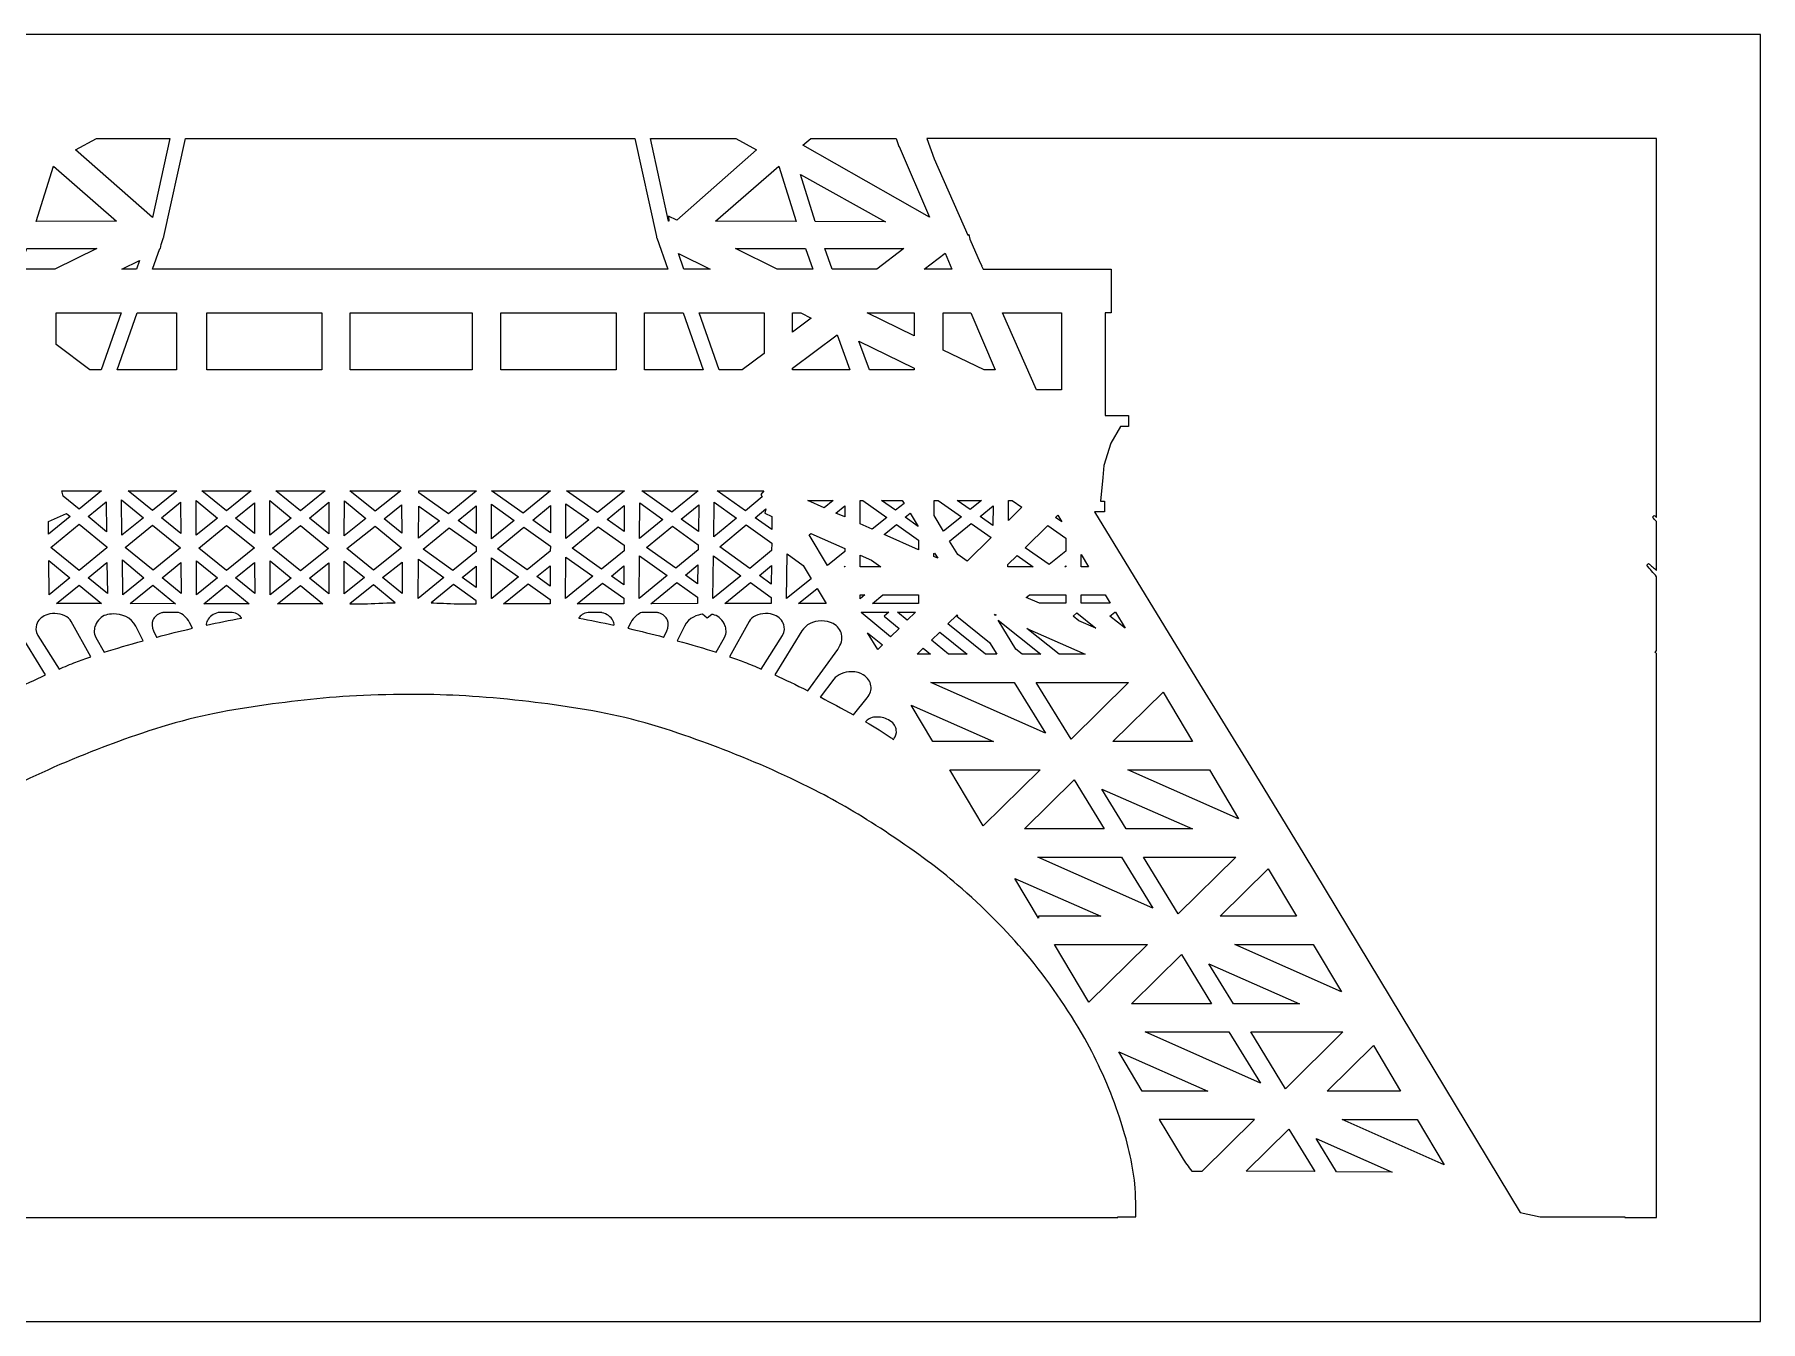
# Model space of a CAD drawing. Extents: x -437 to 3052, y -819 to 142.
# Drawn here: x 764.1 to 1061.7, y -795.1 to -573.2 of the extents above; entities that cross this region are included whole.
import ezdxf

# ---------------------------------------------------------------- set-up
doc = ezdxf.new("R2010")
doc.units = 0
doc.layers.add('LAYER_1', color=7, linetype='CONTINUOUS')

msp = doc.modelspace()

# ---------------------------------------------------------------- linework, layer by layer
at = {"layer": 'LAYER_1', "color": 7}
for points in [[(595.89, -795.13), (1061.75, -795.13), (1061.75, -739.14), (1061.75, -726.69), (1061.75, -694.49), (1061.75, -691.86), (1061.75, -688.58), (1061.75, -683.19), (1061.75, -678.29), (1061.75, -673.55), (1061.75, -573.17), (911.84, -573.17), (906.61, -573.17)], [(906.61, -573.17), (905.85, -573.17), (898.21, -573.17), (888.73, -573.17), (885.44, -573.17), (875.38, -573.17), (868.25, -573.17), (866.39, -573.17), (863.68, -573.17), (794.03, -573.17), (784.35, -573.17), (774.3, -573.17), (771.01, -573.17), (761.52, -573.17)], [(774.74, -591.08), (787.43, -591.08), (784.41, -604.73), (771.16, -593.07), (774.74, -591.08)], [(867.58, -591.08), (871.32, -607.99), (871.32, -608.15), (871.4, -608.21), (873.29, -613.61), (784.42, -613.61), (785.65, -610.09), (785.8, -610.09), (785.91, -609.37), (786.32, -608.2), (786.39, -608.13), (786.39, -607.99), (790.13, -591.08), (867.58, -591.08)], [(885, -591.08), (888.58, -593.07), (874.83, -605.16), (873.4, -604.47), (873.46, -605.34), (873.43, -605.34), (870.28, -591.08), (885, -591.08)], [(913.15, -592.46), (913.17, -592.48), (918.43, -604.69), (896.57, -592.27), (897.94, -591.08), (912.67, -591.08), (913.15, -592.46)], [(767.31, -595.88), (778.22, -605.37), (764.32, -605.41), (767.31, -595.88)], [(892.43, -595.88), (895.42, -605.41), (881.51, -605.37), (892.43, -595.88)], [(898.72, -605.41), (896.16, -597.3), (910.83, -605.45), (898.72, -605.41)], [(767.58, -613.61), (761.43, -613.61), (762.73, -610.09), (774.79, -610.09), (767.58, -613.61)], [(892.16, -613.61), (884.95, -610.09), (897.01, -610.09), (898.31, -613.61), (892.16, -613.61)], [(909.32, -613.61), (901.64, -613.61), (900.35, -610.09), (914, -610.09), (909.32, -613.61)], [(779.12, -613.61), (782.18, -612.12), (781.66, -613.61), (779.12, -613.61)], [(876.05, -613.61), (875.12, -610.94), (880.62, -613.61), (876.05, -613.61)], [(917.52, -613.61), (921.11, -610.9), (922.28, -613.61), (917.52, -613.61)], [(775.58, -631.01), (773.6, -631.01), (767.78, -626.65), (767.78, -621.18), (779.02, -621.18), (775.58, -631.01)], [(781.77, -621.18), (788.55, -621.18), (788.55, -631.01), (778.34, -631.01), (781.77, -621.18)], [(793.77, -631.01), (793.77, -621.18), (813.62, -621.18), (813.62, -631.01), (793.77, -631.01)], [(818.52, -631.01), (818.52, -621.18), (839.55, -621.18), (839.55, -631.01), (818.52, -631.01)], [(844.5, -631.01), (844.5, -621.18), (864.36, -621.18), (864.36, -631.01), (844.5, -631.01)], [(875.94, -621.18), (879.37, -631.01), (869.25, -631.01), (869.25, -621.18), (875.94, -621.18)], [(889.93, -621.18), (889.93, -628.17), (886.14, -631.01), (882.13, -631.01), (878.7, -621.18), (889.93, -621.18)], [(894.82, -624.49), (894.82, -621.18), (896.21, -621.18), (898.04, -622.08), (894.82, -624.49)], [(915.8, -625.14), (907.69, -621.18), (915.8, -621.18), (915.8, -625.14)], [(927.85, -631.01), (920.81, -627.58), (920.81, -621.18), (925.54, -621.18), (929.78, -631.01), (927.85, -631.01)], [(941.18, -634.42), (936.9, -634.42), (931.03, -621.19), (941.18, -621.19), (941.18, -634.42)], [(894.82, -631.01), (894.82, -630.7), (902.48, -624.94), (904.71, -631.01), (894.82, -631.01)], [(908.06, -631.01), (906.24, -626.06), (915.8, -630.71), (915.8, -631.01), (908.06, -631.01)], [(771.75, -655.04), (768.98, -652.76), (768.76, -651.85), (775.6, -651.85), (771.75, -655.04)], [(784.42, -655.25), (780.23, -651.85), (788.59, -651.85), (784.42, -655.25)], [(797.18, -655.3), (792.94, -651.85), (801.45, -651.85), (797.18, -655.3)], [(805.67, -651.85), (814.18, -651.85), (809.91, -655.3), (805.67, -651.85)], [(822.79, -655.4), (818.46, -651.85), (827.26, -651.85), (822.79, -655.4)], [(840.21, -651.91), (835.45, -655.81), (830.36, -652.19), (830.37, -651.85), (840.21, -651.85), (840.21, -651.91)], [(848.32, -655.73), (842.87, -651.86), (842.87, -651.85), (853.07, -651.85), (853.07, -651.86), (848.32, -655.73)], [(861.16, -655.63), (855.83, -651.85), (865.81, -651.85), (865.81, -651.86), (861.16, -655.63)], [(878.53, -651.85), (873.96, -655.56), (868.82, -651.85), (878.53, -651.85)], [(889.57, -652.92), (886.67, -655.32), (881.81, -651.85), (889.83, -651.85), (889.32, -652.51), (889.57, -652.92)], [(776.4, -653.75), (776.48, -658.95), (773.29, -656.32), (776.4, -653.75)], [(779.15, -659.54), (779.06, -653.44), (782.86, -656.52), (779.15, -659.54)], [(785.99, -656.52), (789.25, -653.85), (789.29, -659.2), (785.99, -656.52)], [(795.63, -656.56), (791.96, -659.54), (791.92, -653.54), (795.63, -656.56)], [(798.75, -656.57), (801.98, -653.95), (802.01, -659.22), (798.75, -656.57)], [(808.34, -656.57), (804.67, -659.54), (804.65, -653.56), (808.34, -656.57)], [(811.48, -656.57), (814.84, -653.85), (814.83, -659.29), (811.48, -656.57)], [(821.22, -656.65), (817.49, -659.63), (817.5, -653.59), (821.22, -656.65)], [(824.36, -656.68), (827.37, -654.28), (827.41, -659.18), (824.36, -656.68)], [(830.3, -660.04), (830.35, -654.5), (833.94, -657.05), (830.3, -660.04)], [(837.12, -656.99), (840.21, -654.45), (840.22, -659.2), (837.12, -656.99)], [(842.89, -660.15), (842.88, -654.18), (846.8, -656.96), (842.89, -660.15)], [(849.99, -656.92), (853.06, -654.42), (853.04, -659.09), (849.99, -656.92)], [(855.72, -654.09), (859.65, -656.87), (855.69, -660.08), (855.72, -654.09)], [(862.82, -656.81), (865.79, -654.39), (865.77, -658.9), (862.82, -656.81)], [(872.45, -656.79), (868.42, -660.06), (868.46, -653.91), (872.45, -656.79)], [(875.62, -656.75), (878.64, -654.3), (878.57, -658.88), (875.62, -656.75)], [(885.16, -656.56), (881.22, -659.81), (881.31, -653.81), (885.16, -656.56)], [(897.42, -653.54), (901.79, -653.54), (900.25, -654.8), (897.42, -653.54)], [(902.28, -655.7), (903.81, -654.45), (903.81, -656.37), (902.28, -655.7)], [(908.55, -658.48), (906.48, -657.56), (906.48, -653.54), (906.9, -653.54), (911.04, -656.47), (908.55, -658.48)], [(910.17, -653.54), (913.73, -653.54), (914.04, -654.03), (912.56, -655.23), (910.17, -653.54)], [(923.93, -656.33), (920.85, -658.82), (919.21, -656.15), (919.22, -653.54), (919.92, -653.54), (923.93, -656.33)], [(925.45, -655.09), (923.22, -653.54), (927.37, -653.54), (925.45, -655.09)], [(927.14, -656.27), (929.39, -654.45), (929.36, -657.82), (927.14, -656.27)], [(932.03, -656.97), (932.06, -653.54), (932.71, -653.54), (934.34, -654.69), (932.03, -656.97)], [(769.56, -655.8), (770.19, -656.32), (766.49, -659.37), (766.46, -657.16), (769.56, -655.8)], [(766.87, -661.62), (771.75, -657.6), (776.52, -661.54), (776.52, -661.69), (771.74, -665.59), (766.87, -661.62)], [(779.72, -661.63), (784.42, -657.79), (789.26, -661.72), (784.51, -665.57), (779.72, -661.63)], [(801.98, -661.72), (797.18, -665.61), (792.39, -661.73), (797.2, -657.83), (801.98, -661.72)], [(814.77, -661.79), (809.93, -665.65), (805.1, -661.73), (809.91, -657.84), (814.77, -661.79)], [(887.42, -665.27), (882.25, -661.53), (886.83, -657.75), (891.21, -660.87), (891.19, -662.18), (887.42, -665.27)], [(888.34, -656.5), (890.22, -654.95), (890.03, -655.74), (891.26, -656.28), (891.23, -658.56), (888.34, -656.5)], [(916.54, -662.02), (910.58, -659.38), (912.71, -657.65), (916.54, -660.36), (916.54, -662.02)], [(914.23, -656.42), (915.08, -655.73), (916.48, -658.01), (914.23, -656.42)], [(929.06, -659.91), (924.93, -663.99), (923.32, -662.84), (921.89, -660.52), (925.61, -657.51), (929.06, -659.91)], [(941.93, -662.27), (939.06, -664.57), (934.91, -661.68), (938.81, -657.82), (941.93, -660.01), (941.93, -662.27)], [(940.18, -656.47), (940.57, -656.08), (941.25, -657.22), (940.18, -656.47)], [(827.35, -661.69), (822.53, -665.56), (817.92, -661.81), (822.79, -657.94), (827.35, -661.69)], [(840.23, -662.31), (836.19, -665.6), (831.09, -661.95), (835.6, -658.24), (840.23, -661.52), (840.23, -662.31)], [(849.05, -665.48), (843.94, -661.85), (848.47, -658.15), (853.03, -661.39), (853.02, -662.25), (849.05, -665.48)], [(861.88, -665.38), (856.77, -661.74), (861.3, -658.05), (865.75, -661.21), (865.74, -662.24), (861.88, -665.38)], [(874.66, -665.22), (869.62, -661.64), (874.1, -657.99), (878.54, -661.19), (878.53, -662.04), (874.66, -665.22)], [(900.81, -664.75), (897.65, -659.47), (897.96, -659.22), (903.8, -661.79), (903.8, -662.32), (900.81, -664.75)], [(782.94, -666.85), (779.3, -669.8), (779.21, -663.77), (782.94, -666.85)], [(830.27, -663.68), (834.67, -666.84), (830.22, -670.46), (830.27, -663.68)], [(842.93, -670.46), (842.9, -670.44), (842.89, -663.42), (847.53, -666.72), (842.93, -670.46)], [(855.68, -663.28), (860.37, -666.6), (855.65, -670.44), (855.68, -663.28)], [(873.16, -666.47), (868.35, -670.43), (868.4, -663.09), (873.16, -666.47)], [(885.9, -666.5), (881.07, -670.44), (881.17, -663.09), (885.9, -666.5)], [(893.77, -670.46), (893.85, -662.75), (896.65, -664.75), (898.01, -667.02), (893.77, -670.46)], [(906.46, -664.95), (906.46, -662.96), (908.45, -663.84), (910.03, -664.95), (906.46, -664.95)], [(919.31, -662.61), (919.85, -663.49), (919.2, -663.2), (919.2, -662.7), (919.31, -662.61)], [(933.54, -663.02), (936.31, -664.95), (931.95, -664.95), (931.96, -664.59), (933.54, -663.02)], [(944.59, -664.95), (944.59, -662.83), (945.85, -664.95), (944.59, -664.95)], [(770.18, -666.86), (766.6, -669.78), (766.54, -663.9), (770.18, -666.86)], [(776.55, -664.21), (776.63, -669.58), (773.31, -666.86), (776.55, -664.21)], [(789.32, -664.22), (789.35, -669.57), (786.06, -666.86), (789.32, -664.22)], [(795.61, -666.88), (792.02, -669.79), (791.98, -663.94), (795.61, -666.88)], [(798.74, -666.88), (802.03, -664.22), (802.06, -669.58), (798.74, -666.88)], [(808.35, -666.92), (804.73, -669.81), (804.69, -663.94), (808.35, -666.92)], [(811.5, -666.93), (814.82, -664.28), (814.81, -669.62), (811.5, -666.93)], [(820.95, -666.83), (817.48, -669.62), (817.48, -664), (820.95, -666.83)], [(824.1, -666.84), (827.45, -664.16), (827.49, -669.6), (824.1, -666.84)], [(840.23, -664.86), (840.24, -668.52), (837.85, -666.8), (840.23, -664.86)], [(850.71, -666.67), (853.02, -664.8), (853, -668.29), (850.71, -666.67)], [(863.55, -666.57), (865.73, -664.8), (865.71, -668.1), (863.55, -666.57)], [(878.49, -664.64), (878.44, -667.91), (876.34, -666.41), (878.49, -664.64)], [(891.16, -664.76), (891.13, -667.94), (889.08, -666.46), (891.16, -664.76)], [(903.8, -664.87), (903.8, -664.95), (903.7, -664.95), (903.8, -664.87)], [(941.76, -664.95), (941.93, -664.82), (941.93, -664.95), (941.76, -664.95)], [(767.85, -671.31), (771.75, -668.14), (775.64, -671.32), (767.85, -671.31)], [(780.55, -671.32), (784.49, -668.13), (788.37, -671.33), (780.55, -671.32)], [(793.24, -671.33), (797.17, -668.16), (801.1, -671.34), (793.24, -671.33)], [(809.92, -668.19), (813.81, -671.36), (805.95, -671.35), (809.92, -668.19)], [(849.2, -667.9), (852.98, -670.6), (852.98, -671.35), (844.95, -671.36), (849.2, -667.9)], [(857.67, -671.34), (862.04, -667.79), (865.69, -670.38), (865.68, -671.33), (857.67, -671.34)], [(870.38, -671.33), (874.83, -667.66), (878.41, -670.2), (878.39, -671.32), (870.38, -671.33)], [(883.13, -671.32), (887.56, -667.7), (891.1, -670.25), (891.09, -671.31), (883.13, -671.32)], [(899.04, -668.73), (900.58, -671.3), (895.86, -671.31), (899.04, -668.73)], [(907.26, -669.82), (906.45, -670.48), (906.45, -669.82), (907.26, -669.82)], [(910.4, -669.82), (916.52, -669.82), (916.52, -671.29), (908.58, -671.29), (910.4, -669.82)], [(935.66, -669.82), (941.93, -669.82), (941.93, -671.26), (937.38, -671.27), (935.12, -670.26), (935.66, -669.82)], [(948.75, -669.82), (949.6, -671.26), (944.59, -671.26), (944.59, -669.82), (948.75, -669.82)], [(911.72, -677.05), (906.62, -672.88), (906.71, -672.81), (911.39, -672.81), (910.58, -673.47), (913.18, -675.6), (911.72, -677.05)], [(912.89, -672.81), (916.01, -672.81), (914.6, -674.2), (912.89, -672.81)], [(928.07, -680.03), (921.6, -674.82), (923.18, -673.26), (923.12, -673.36), (923.29, -673.36), (923.16, -673.48), (928.79, -678.03), (930.02, -680.03), (928.07, -680.03)], [(929.79, -673.39), (929.64, -673.15), (929.92, -673.27), (929.79, -673.39)], [(937.64, -680.03), (934.4, -680.03), (933.32, -679.16), (930.26, -674.15), (937.64, -680.03)], [(945.28, -680.03), (940.77, -680.03), (935.22, -675.61), (945.28, -680.03)], [(947.11, -675.58), (944.17, -674.28), (943.18, -673.47), (943.85, -672.92), (947.11, -675.58)], [(949.55, -673.47), (950.38, -672.79), (950.51, -672.79), (952.15, -675.55), (949.55, -673.47)], [(907.76, -676.34), (910.31, -678.44), (909.5, -679.24), (907.76, -676.34)], [(920.18, -676.22), (924.9, -680.03), (921.72, -680.03), (918.76, -677.61), (920.18, -676.22)], [(918.59, -680.03), (916.32, -680.03), (917.35, -679.01), (918.59, -680.03)], [(933.01, -684.9), (938.41, -693.67), (918.63, -684.9), (933.01, -684.9)], [(942.85, -694.69), (936.84, -684.9), (952.76, -684.9), (942.85, -694.69)], [(950.07, -695.1), (958.71, -686.57), (963.79, -695.1), (950.07, -695.1)], [(929.48, -695.1), (919, -695.1), (915.24, -688.84), (929.48, -695.1)], [(937.51, -699.97), (927.71, -709.65), (921.91, -699.97), (937.51, -699.97)], [(948.55, -710.18), (934.81, -710.18), (943.36, -701.73), (948.55, -710.18)], [(952.61, -699.97), (966.69, -699.97), (971.73, -708.46), (952.61, -699.97)], [(952.34, -710.18), (948.13, -703.3), (963.77, -710.18), (952.34, -710.18)], [(956.96, -723.84), (937.12, -715.04), (951.55, -715.04), (956.96, -723.84)], [(955.34, -715.04), (971.25, -715.04), (961.34, -724.84), (955.34, -715.04)], [(968.55, -725.25), (976.85, -717.05), (981.73, -725.25), (968.55, -725.25)], [(947.97, -725.25), (937.25, -725.25), (937.25, -725.57), (933.15, -718.73), (947.97, -725.25)], [(956, -730.12), (945.93, -740.06), (939.97, -730.12), (956, -730.12)], [(961.88, -731.84), (967.09, -740.32), (953.29, -740.32), (961.88, -731.84)], [(971.1, -730.12), (984.62, -730.12), (989.48, -738.27), (971.1, -730.12)], [(966.62, -733.45), (982.25, -740.32), (970.83, -740.32), (966.62, -733.45)], [(970.08, -745.19), (975.51, -754.02), (955.61, -745.19), (970.08, -745.19)], [(979.82, -754.98), (973.82, -745.19), (989.73, -745.19), (979.82, -754.98)], [(951.06, -748.63), (966.45, -755.39), (955.12, -755.39), (951.06, -748.63)], [(994.99, -747.54), (999.67, -755.39), (987.04, -755.39), (994.99, -747.54)], [(973.03, -769.23), (980.39, -761.96), (984.9, -769.29), (973.03, -769.23)], [(989.59, -760.27), (1002.56, -760.27), (1007.22, -768.09), (989.59, -760.27)], [(988.61, -769.31), (985.11, -763.6), (998.22, -769.36), (988.61, -769.31)]]:
    msp.add_lwpolyline(points, dxfattribs=at)
for points, knots in [([(1043.83, -591.08), (1043.83, -591.08), (1043.83, -656.45), (1043.83, -656.45), (1043.69, -656.33), (1043.54, -656.21), (1043.4, -656.1), (1043.4, -656.1), (1043.11, -656.42), (1043.11, -656.42), (1043.35, -656.67), (1043.59, -656.92), (1043.83, -657.18), (1043.83, -657.18), (1043.83, -665.59), (1043.83, -665.59), (1043.36, -665.19), (1042.9, -664.79), (1042.42, -664.38), (1042.42, -664.38), (1042.12, -664.69), (1042.12, -664.69), (1042.69, -665.35), (1043.26, -666.02), (1043.83, -666.69), (1043.83, -666.69), (1043.83, -679.39), (1043.83, -679.39), (1043.83, -679.38), (1043.82, -679.38), (1043.81, -679.38), (1043.81, -679.38), (1043.57, -679.73), (1043.57, -679.73), (1043.66, -679.8), (1043.74, -679.86), (1043.83, -679.93), (1043.83, -679.93), (1043.83, -777.21), (1043.83, -777.21), (1043.83, -777.21), (1038.36, -777.21), (1038.36, -777.21), (1038.36, -777.21), (1038.36, -777.07), (1038.36, -777.07), (1038.36, -777.07), (1023.73, -777.07), (1023.73, -777.07), (1023.73, -777.07), (1020.3, -776.32), (1020.3, -776.32), (1020.3, -776.32), (983, -714.56), (983, -714.56), (983, -714.56), (973.82, -699.55), (973.82, -699.55), (973.82, -699.55), (964.99, -685.13), (964.99, -685.13), (964.99, -685.13), (946.86, -655.5), (946.86, -655.5), (946.86, -655.5), (948.62, -655.5), (948.62, -655.5), (948.62, -655.5), (948.62, -653.63), (948.62, -653.63), (948.62, -653.63), (947.94, -653.63), (947.94, -653.63), (947.94, -653.63), (948.3, -649.56), (948.3, -649.56), (948.3, -649.56), (948.48, -647.51), (948.48, -647.51), (948.48, -647.51), (949.69, -643.62), (949.69, -643.62), (949.69, -643.62), (951.37, -640.76), (951.37, -640.76), (951.37, -640.76), (952.72, -640.76), (952.72, -640.76), (952.72, -640.76), (952.72, -638.89), (952.72, -638.89), (952.72, -638.89), (948.75, -638.89), (948.75, -638.89), (948.75, -638.89), (948.75, -621.18), (948.75, -621.18), (948.75, -621.18), (949.78, -621.18), (949.78, -621.18), (949.78, -621.18), (949.78, -613.61), (949.78, -613.61), (949.78, -613.61), (927.66, -613.61), (927.66, -613.61), (927.66, -613.61), (927.41, -613.04), (927.41, -613.04), (927.41, -613.04), (927.48, -613.04), (927.48, -613.04), (927.48, -613.04), (927.18, -612.53), (927.18, -612.53), (927.18, -612.53), (925.38, -608.48), (925.38, -608.48), (925.38, -608.48), (925.19, -607.66), (925.19, -607.66), (925.19, -607.66), (925.05, -607.75), (925.05, -607.75), (925.05, -607.75), (919.24, -594.63), (919.24, -594.63), (919.24, -594.63), (919.21, -594.59), (919.21, -594.59), (919.21, -594.59), (917.96, -591.08), (917.96, -591.08), (917.96, -591.08), (1043.83, -591.08), (1043.83, -591.08)], [0, 0, 0, 0, 1, 1, 1, 2, 2, 2, 3, 3, 3, 4, 4, 4, 5, 5, 5, 6, 6, 6, 7, 7, 7, 8, 8, 8, 9, 9, 9, 10, 10, 10, 11, 11, 11, 12, 12, 12, 13, 13, 13, 14, 14, 14, 15, 15, 15, 16, 16, 16, 17, 17, 17, 18, 18, 18, 19, 19, 19, 20, 20, 20, 21, 21, 21, 22, 22, 22, 23, 23, 23, 24, 24, 24, 25, 25, 25, 26, 26, 26, 27, 27, 27, 28, 28, 28, 29, 29, 29, 30, 30, 30, 31, 31, 31, 32, 32, 32, 33, 33, 33, 34, 34, 34, 35, 35, 35, 36, 36, 36, 37, 37, 37, 38, 38, 38, 39, 39, 39, 40, 40, 40, 41, 41, 41, 42, 42, 42, 43, 43, 43, 44, 44, 44, 45, 45, 45, 45]), ([(822.52, -668.1), (822.52, -668.1), (826.28, -671.16), (826.28, -671.16), (824.32, -671.22), (822.5, -671.29), (820.89, -671.36), (820.89, -671.36), (819.93, -671.36), (819.93, -671.36), (819.93, -671.36), (818.44, -671.36), (818.44, -671.36), (818.44, -671.36), (822.52, -668.1), (822.52, -668.1)], [0, 0, 0, 0, 1, 1, 1, 2, 2, 2, 3, 3, 3, 4, 4, 4, 5, 5, 5, 5]), ([(836.34, -668.03), (836.34, -668.03), (840.24, -670.83), (840.24, -670.83), (840.24, -670.83), (840.24, -671.36), (840.24, -671.36), (840.24, -671.36), (837.77, -671.36), (837.77, -671.36), (837.77, -671.36), (837.07, -671.36), (837.07, -671.36), (835.34, -671.28), (833.7, -671.22), (832.46, -671.19), (832.46, -671.19), (836.34, -668.03), (836.34, -668.03)], [0, 0, 0, 0, 1, 1, 1, 2, 2, 2, 3, 3, 3, 4, 4, 4, 5, 5, 5, 6, 6, 6, 6]), ([(755.11, -679.23), (754.49, -678.36), (754.26, -677.45), (754.45, -676.61), (754.63, -675.84), (755.16, -675.17), (755.9, -674.77), (756.47, -674.47), (757.19, -674.3), (757.92, -674.3), (759.37, -674.3), (760.6, -674.93), (761.28, -676.04), (761.28, -676.04), (765.94, -683.63), (765.94, -683.63), (764.2, -684.42), (762.38, -685.29), (760.26, -686.36), (760.26, -686.36), (755.11, -679.23), (755.11, -679.23)], [0, 0, 0, 0, 1, 1, 1, 2, 2, 2, 3, 3, 3, 4, 4, 4, 5, 5, 5, 6, 6, 6, 7, 7, 7, 7]), ([(764.65, -676.82), (764.19, -676.1), (764.27, -675.41), (764.41, -674.96), (764.66, -674.22), (765.26, -673.59), (765.99, -673.3), (766.44, -673.13), (767, -673.03), (767.55, -673.03), (768.85, -673.03), (769.91, -673.55), (770.39, -674.42), (770.39, -674.42), (773.79, -680.48), (773.79, -680.48), (772.84, -680.81), (771.99, -681.12), (771.2, -681.42), (770.25, -681.79), (769.27, -682.18), (768.29, -682.6), (768.29, -682.6), (764.65, -676.82), (764.65, -676.82)], [0, 0, 0, 0, 1, 1, 1, 2, 2, 2, 3, 3, 3, 4, 4, 4, 5, 5, 5, 6, 6, 6, 7, 7, 7, 8, 8, 8, 8]), ([(774.56, -675.07), (774.9, -674.23), (775.61, -673.51), (776.34, -673.29), (776.73, -673.16), (777.19, -673.1), (777.67, -673.1), (779.04, -673.1), (780.79, -673.65), (781.55, -675.21), (781.55, -675.21), (782.8, -677.72), (782.8, -677.72), (780.29, -678.41), (778.08, -679.06), (776.05, -679.72), (776.05, -679.72), (774.66, -677.18), (774.66, -677.18), (774.21, -676.37), (774.36, -675.59), (774.56, -675.07)], [0, 0, 0, 0, 1, 1, 1, 2, 2, 2, 3, 3, 3, 4, 4, 4, 5, 5, 5, 6, 6, 6, 7, 7, 7, 7]), ([(784.48, -674.16), (784.72, -673.6), (785.21, -673.18), (785.95, -672.93), (786.03, -672.91), (786.11, -672.89), (786.19, -672.87), (786.24, -672.86), (786.28, -672.85), (786.33, -672.84), (786.33, -672.84), (788.87, -672.84), (788.87, -672.84), (789.65, -673.12), (790.3, -673.7), (790.8, -674.57), (790.8, -674.57), (791.3, -675.57), (791.3, -675.57), (789.09, -676.08), (787.08, -676.57), (785.19, -677.08), (785.16, -677.08), (785.13, -677.09), (785.1, -677.1), (785.1, -677.1), (784.58, -676.02), (784.58, -676.02), (784.28, -675.39), (784.25, -674.71), (784.48, -674.16)], [0, 0, 0, 0, 1, 1, 1, 2, 2, 2, 3, 3, 3, 4, 4, 4, 5, 5, 5, 6, 6, 6, 7, 7, 7, 8, 8, 8, 9, 9, 9, 10, 10, 10, 10]), ([(799.78, -673.81), (797.72, -674.19), (795.68, -674.6), (793.7, -675.03), (793.65, -674.8), (793.72, -674.51), (793.88, -674.21), (794.24, -673.59), (794.94, -673.08), (795.72, -672.88), (795.79, -672.87), (795.86, -672.85), (795.94, -672.84), (795.94, -672.84), (798.15, -672.84), (798.15, -672.84), (798.94, -673), (799.52, -673.35), (799.77, -673.8), (799.77, -673.8), (799.78, -673.81), (799.78, -673.81)], [0, 0, 0, 0, 1, 1, 1, 2, 2, 2, 3, 3, 3, 4, 4, 4, 5, 5, 5, 6, 6, 6, 7, 7, 7, 7]), ([(864, -675.03), (861.97, -674.59), (859.93, -674.18), (857.93, -673.81), (857.93, -673.81), (857.94, -673.8), (857.94, -673.8), (858.18, -673.35), (858.77, -673), (859.56, -672.84), (859.56, -672.84), (861.77, -672.84), (861.77, -672.84), (861.85, -672.85), (861.92, -672.87), (861.99, -672.89), (862.76, -673.08), (863.48, -673.6), (863.83, -674.22), (863.99, -674.51), (864.05, -674.79), (864, -675.03)], [0, 0, 0, 0, 1, 1, 1, 2, 2, 2, 3, 3, 3, 4, 4, 4, 5, 5, 5, 6, 6, 6, 7, 7, 7, 7]), ([(868.83, -672.84), (868.83, -672.84), (871.37, -672.84), (871.37, -672.84), (871.42, -672.85), (871.46, -672.86), (871.51, -672.87), (871.59, -672.89), (871.67, -672.91), (871.75, -672.93), (872.49, -673.18), (872.99, -673.6), (873.23, -674.16), (873.46, -674.71), (873.42, -675.39), (873.13, -676.02), (873.13, -676.02), (872.61, -677.1), (872.61, -677.1), (872.58, -677.09), (872.56, -677.08), (872.53, -677.08), (870.68, -676.58), (868.67, -676.09), (866.4, -675.57), (866.4, -675.57), (866.89, -674.58), (866.89, -674.58), (867.16, -674.13), (867.45, -673.76), (867.77, -673.48), (867.77, -673.48), (867.94, -673.34), (867.94, -673.34), (868.24, -673.11), (868.53, -672.95), (868.83, -672.84)], [0, 0, 0, 0, 1, 1, 1, 2, 2, 2, 3, 3, 3, 4, 4, 4, 5, 5, 5, 6, 6, 6, 7, 7, 7, 8, 8, 8, 9, 9, 9, 10, 10, 10, 11, 11, 11, 12, 12, 12, 12]), ([(876.16, -675.21), (876.91, -673.68), (878.51, -673.26), (879.28, -673.15), (879.28, -673.15), (880.08, -673.81), (880.08, -673.81), (880.08, -673.81), (880.86, -673.17), (880.86, -673.17), (881.03, -673.19), (881.2, -673.23), (881.37, -673.29), (882.08, -673.51), (882.81, -674.24), (883.14, -675.07), (883.35, -675.59), (883.5, -676.38), (883.05, -677.18), (883.05, -677.18), (881.65, -679.71), (881.65, -679.71), (879.58, -679.05), (877.37, -678.39), (874.91, -677.72), (874.91, -677.72), (876.16, -675.21), (876.16, -675.21)], [0, 0, 0, 0, 1, 1, 1, 2, 2, 2, 3, 3, 3, 4, 4, 4, 5, 5, 5, 6, 6, 6, 7, 7, 7, 8, 8, 8, 9, 9, 9, 9]), ([(887.31, -674.42), (887.8, -673.55), (888.87, -673.03), (890.16, -673.03), (890.71, -673.03), (891.27, -673.12), (891.72, -673.3), (892.45, -673.59), (893.05, -674.23), (893.3, -674.97), (893.44, -675.41), (893.52, -676.1), (893.06, -676.82), (893.06, -676.82), (889.42, -682.6), (889.42, -682.6), (888.4, -682.16), (887.44, -681.78), (886.51, -681.42), (885.74, -681.12), (884.91, -680.82), (883.92, -680.48), (883.92, -680.48), (887.31, -674.42), (887.31, -674.42)], [0, 0, 0, 0, 1, 1, 1, 2, 2, 2, 3, 3, 3, 4, 4, 4, 5, 5, 5, 6, 6, 6, 7, 7, 7, 8, 8, 8, 8]), ([(896.43, -676.04), (897.11, -674.93), (898.33, -674.3), (899.78, -674.3), (900.52, -674.3), (901.23, -674.47), (901.8, -674.77), (902.54, -675.17), (903.08, -675.84), (903.25, -676.61), (903.45, -677.45), (903.22, -678.36), (902.59, -679.23), (902.59, -679.23), (897.45, -686.36), (897.45, -686.36), (895.32, -685.29), (893.5, -684.42), (891.77, -683.63), (891.77, -683.63), (896.43, -676.04), (896.43, -676.04)], [0, 0, 0, 0, 1, 1, 1, 2, 2, 2, 3, 3, 3, 4, 4, 4, 5, 5, 5, 6, 6, 6, 7, 7, 7, 7]), ([(901.93, -684.33), (902.52, -683.56), (903.73, -683.06), (905.01, -683.06), (905.78, -683.06), (906.49, -683.25), (907, -683.59), (907.74, -684.08), (908.21, -684.75), (908.32, -685.49), (908.43, -686.2), (908.21, -686.91), (907.69, -687.56), (907.69, -687.56), (905.31, -690.5), (905.31, -690.5), (903.31, -689.38), (901.3, -688.33), (899.77, -687.54), (899.7, -687.51), (899.62, -687.47), (899.55, -687.43), (899.55, -687.43), (901.93, -684.33), (901.93, -684.33)], [0, 0, 0, 0, 1, 1, 1, 2, 2, 2, 3, 3, 3, 4, 4, 4, 5, 5, 5, 6, 6, 6, 7, 7, 7, 8, 8, 8, 8]), ([(954, -777.07), (954, -777.07), (950.9, -777.07), (950.9, -777.07), (950.9, -777.07), (950.9, -777.21), (950.9, -777.21), (950.9, -777.21), (706.74, -777.21), (706.74, -777.21), (706.74, -777.21), (706.74, -777.07), (706.74, -777.07), (706.74, -777.07), (703.71, -777.07), (703.71, -777.07), (703.7, -775.02), (703.74, -772.37), (703.95, -770.77), (704.43, -767.1), (705.37, -763.29), (706.8, -759.1), (708.36, -754.58), (710.28, -750.28), (712.52, -746.32), (715.45, -741.14), (718.86, -736.22), (722.65, -731.7), (725.97, -727.72), (729.96, -723.72), (734.5, -719.8), (737.64, -717.08), (741.24, -714.41), (746.16, -711.12), (750.44, -708.28), (754.38, -705.93), (758.2, -703.95), (763.47, -701.21), (769.08, -698.7), (774.88, -696.47), (779.45, -694.71), (785.51, -692.51), (791.87, -690.97), (797.61, -689.59), (803.72, -688.77), (809.46, -688.09), (815.25, -687.36), (821.03, -687.03), (828.81, -686.98), (829.13, -686.98), (829.44, -686.98), (829.76, -686.98), (835.41, -686.98), (841.12, -687.32), (848.25, -688.09), (853.99, -688.77), (860.1, -689.59), (865.85, -690.97), (872.2, -692.51), (878.26, -694.72), (882.83, -696.47), (888.62, -698.69), (894.23, -701.21), (899.52, -703.95), (903.33, -705.93), (907.27, -708.27), (911.55, -711.12), (916.48, -714.41), (920.07, -717.08), (923.21, -719.8), (927.76, -723.73), (931.75, -727.73), (935.07, -731.7), (938.86, -736.23), (942.27, -741.15), (945.19, -746.32), (947.43, -750.28), (949.35, -754.58), (950.91, -759.1), (952.35, -763.27), (953.28, -767.09), (953.77, -770.77), (953.98, -772.35), (954.01, -775.01), (954, -777.07)], [0, 0, 0, 0, 1, 1, 1, 2, 2, 2, 3, 3, 3, 4, 4, 4, 5, 5, 5, 6, 6, 6, 7, 7, 7, 8, 8, 8, 9, 9, 9, 10, 10, 10, 11, 11, 11, 12, 12, 12, 13, 13, 13, 14, 14, 14, 15, 15, 15, 16, 16, 16, 17, 17, 17, 18, 18, 18, 19, 19, 19, 20, 20, 20, 21, 21, 21, 22, 22, 22, 23, 23, 23, 24, 24, 24, 25, 25, 25, 26, 26, 26, 27, 27, 27, 28, 28, 28, 28]), ([(907.5, -691.58), (907.85, -691.14), (908.56, -690.88), (909.39, -690.88), (910.17, -690.88), (910.95, -691.1), (911.6, -691.51), (912.37, -691.98), (912.62, -692.63), (912.69, -693.09), (912.78, -693.73), (912.59, -694.28), (912.36, -694.55), (912.36, -694.55), (912.19, -694.74), (912.19, -694.74), (912.06, -694.65), (911.93, -694.56), (911.81, -694.48), (910.51, -693.58), (909.06, -692.67), (907.41, -691.7), (907.41, -691.7), (907.5, -691.58), (907.5, -691.58)], [0, 0, 0, 0, 1, 1, 1, 2, 2, 2, 3, 3, 3, 4, 4, 4, 5, 5, 5, 6, 6, 6, 7, 7, 7, 8, 8, 8, 8]), ([(963.67, -769.18), (963.09, -768.43), (962.54, -767.66), (961.98, -766.86), (961.98, -766.86), (958.04, -760.27), (958.04, -760.27), (958.04, -760.27), (974.48, -760.27), (974.48, -760.27), (974.48, -760.27), (965.45, -769.19), (965.45, -769.19), (965.45, -769.19), (963.67, -769.18), (963.67, -769.18)], [0, 0, 0, 0, 1, 1, 1, 2, 2, 2, 3, 3, 3, 4, 4, 4, 5, 5, 5, 5])]:
    msp.add_open_spline(points, degree=3, knots=knots, dxfattribs=at)

doc.saveas('drawing.dxf')
